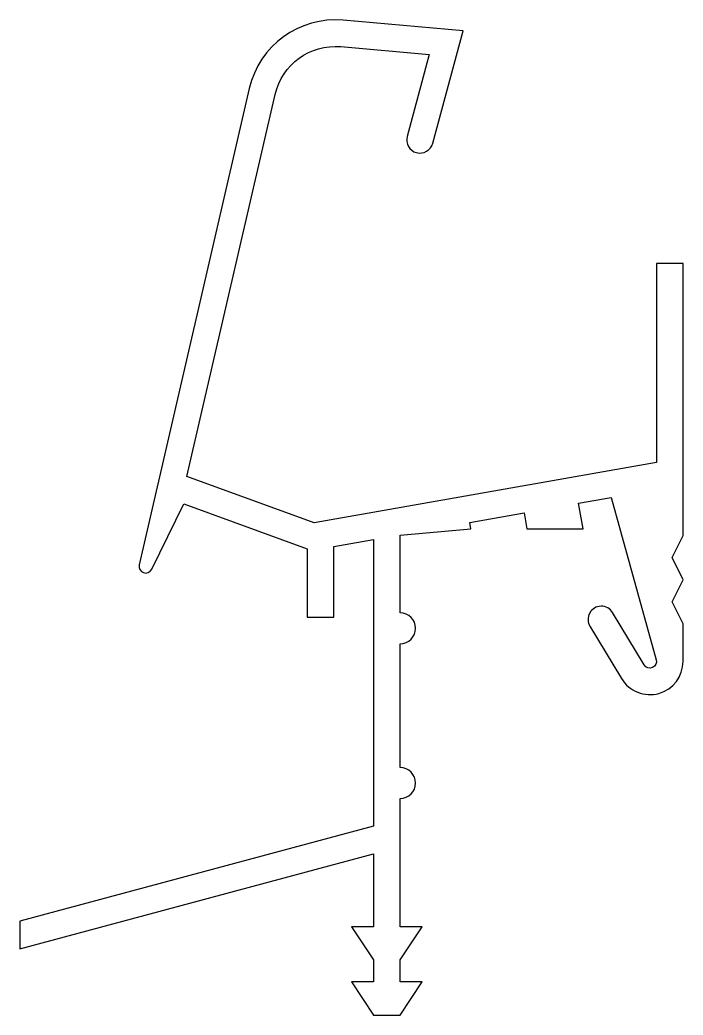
# Model space of a CAD drawing. Extents: x 244.8 to 274.8, y 218.3 to 263.3.
import ezdxf

# ---------------------------------------------------------------- set-up
doc = ezdxf.new("R2010")
doc.units = 0
doc.layers.add('ANA', color=220, linetype='CONTINUOUS')

msp = doc.modelspace()

# ---------------------------------------------------------------- linework, layer by layer
at = {"layer": 'ANA'}
msp.add_lwpolyline([(261.988, 228.058, 1), (261.988, 229.458), (261.988, 235.058, 1), (261.988, 236.458), (261.988, 239.974), (265.188, 240.254), (265.136, 240.55), (267.598, 240.984), (267.726, 240.258), (270.264, 240.258), (270.06, 241.418), (271.537, 241.678), (273.577, 234.339, -0.872225), (273.031, 234.103), (271.601, 236.469, 1), (270.575, 235.848), (272.004, 233.483, 0.759391), (274.788, 234.258), (274.788, 235.958), (274.288, 236.958), (274.788, 237.958), (274.288, 238.958), (274.788, 239.958), (274.788, 252.258), (273.588, 252.258), (273.588, 243.258), (258.093, 240.526), (252.342, 242.62), (256.334, 259.914, -0.373885), (259.307, 262.074), (263.307, 261.724), (262.305, 258.015, 1), (263.463, 257.702), (264.839, 262.794), (259.411, 263.269, 0.373885), (255.165, 260.184), (250.188, 238.626, 0.892534), (250.75, 238.427), (252.198, 241.395), (257.788, 239.36), (257.788, 236.258), (258.988, 236.258), (258.988, 239.466), (260.788, 239.783), (260.788, 226.801), (244.788, 222.501), (244.788, 221.258), (260.788, 225.558), (260.788, 222.258), (259.788, 222.258), (260.788, 220.758), (260.788, 219.758), (259.788, 219.758), (260.788, 218.258), (261.988, 218.258), (262.988, 219.758), (261.988, 219.758), (261.988, 220.758), (262.988, 222.258), (261.988, 222.258)], format="xyb", close=True, dxfattribs=at)

doc.saveas('drawing.dxf')
